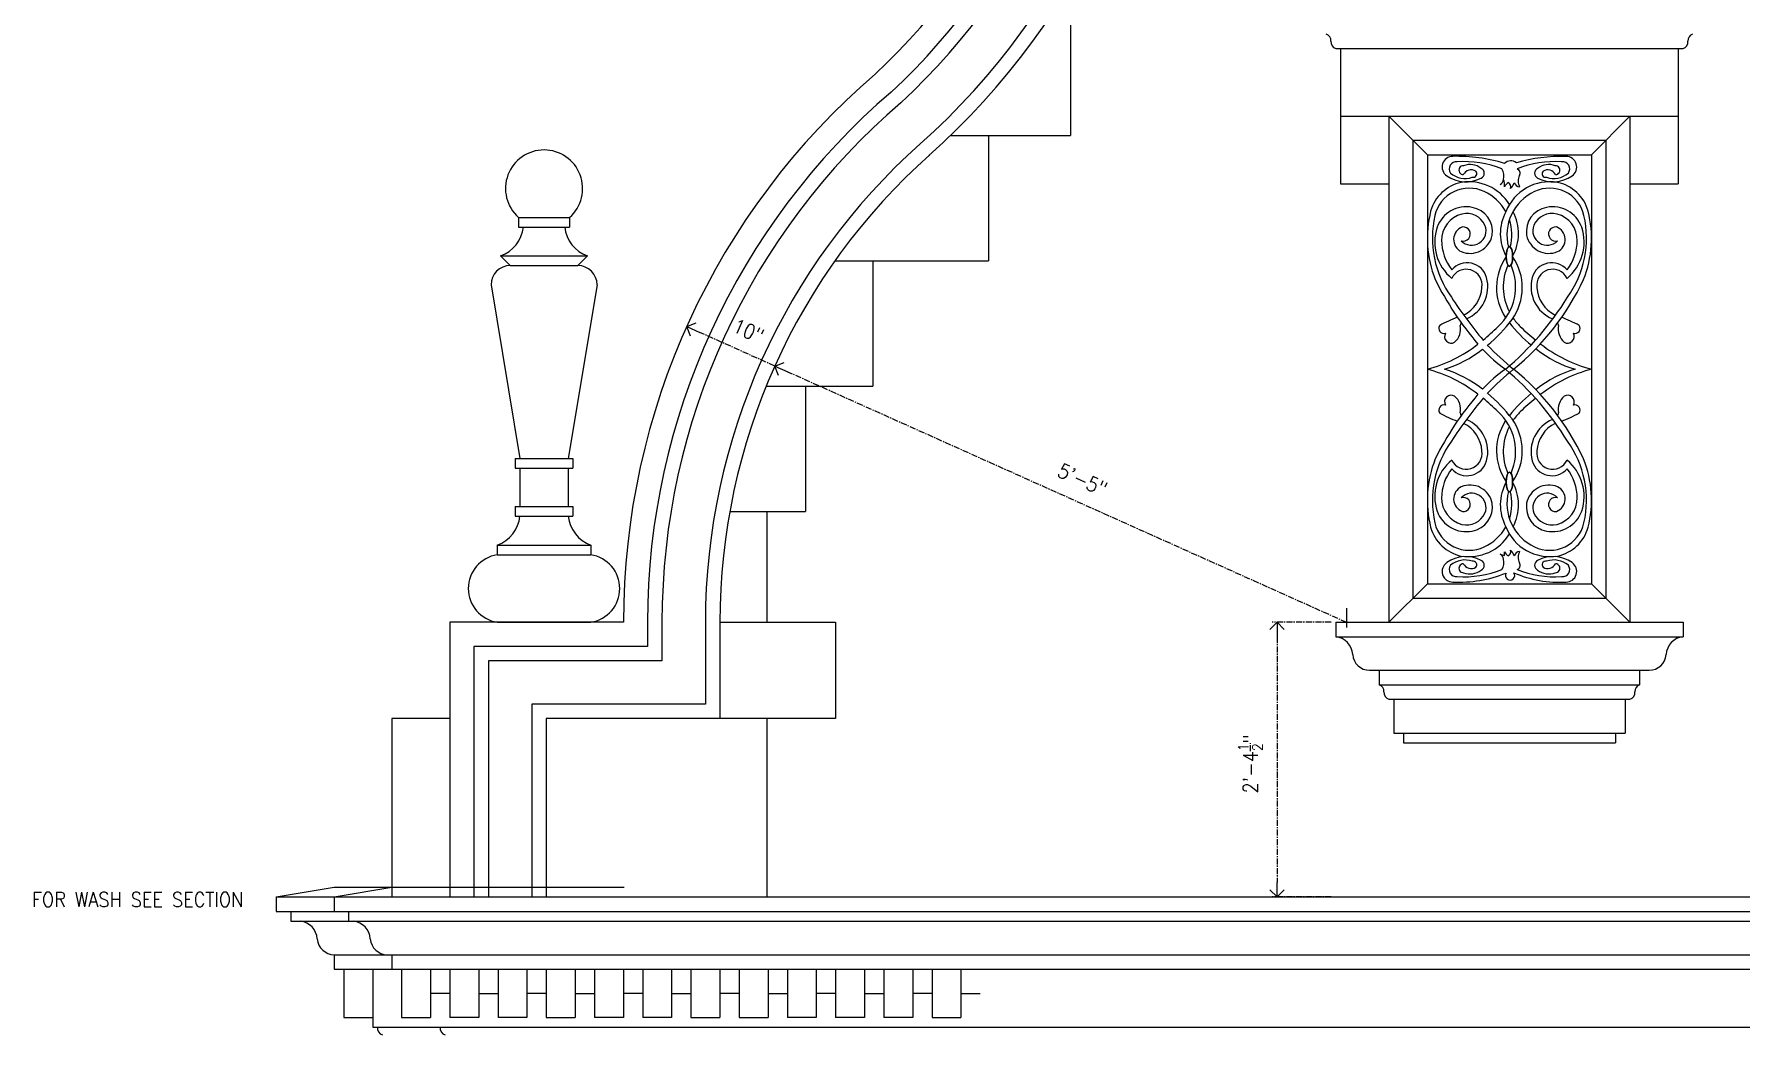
# Model space of a CAD drawing. Header units: inches. Extents: x 10 to 565, y 33 to 838.
# Drawn here: x 296.6 to 473.6, y 509.5 to 613.3 of the extents above; entities that cross this region are included whole.
import ezdxf

# ---------------------------------------------------------------- set-up
doc = ezdxf.new("R2010")
doc.units = ezdxf.units.IN
doc.header["$LTSCALE"] = 0.5
doc.header["$MEASUREMENT"] = 0
doc.linetypes.add('CENTER', pattern=[2, 1.25, -0.25, 0.25, -0.25])
for name, color, linetype in [('A-ANNO-DIMS', 7, 'Continuous'), ('A-ANNO-NOTE', 7, 'Continuous'), ('A-ANNO-NOTE-FINE', 8, 'Continuous'), ('A-ELEV', 2, 'Continuous'), ('A-ELEV-FNSH', 2, 'Continuous')]:
    doc.layers.add(name, color=color, linetype=linetype)
doc.styles.add('NOTE', font='romans.shx', dxfattribs={"width": 0.9})
doc.dimstyles.new('A5-16', dxfattribs={"dimscale": 16, "dimtxt": 0.09375, "dimasz": 0.09375, "dimexe": 0.03125, "dimexo": 0.03125, "dimgap": 0.03125, "dimtad": 1, "dimdec": 4, "dimzin": 3, "dimdsep": 46, "dimlunit": 4, "dimtxsty": 'NOTE', "dimblk1": 'OPEN90', "dimblk2": 'OPEN90', "dimsah": 1, "dimcen": 0.09375, "dimclrd": 256, "dimclre": 256, "dimclrt": 256, "dimaunit": 1, "dimadec": 3, "dimazin": 0, "dimtfac": 0.7, "dimtdec": 4, "dimtmove": 2, "dimatfit": 3, "dimldrblk": 'OPEN90', "dimfxl": 0, "dimfrac": 1, "dimtolj": 1, "dimtzin": 1, "dimlwd": -1, "dimlwe": -1, "dimarcsym": 0})
doc.dimstyles.new('A5-16$0', dxfattribs={"dimscale": 16, "dimtxt": 0.09375, "dimasz": 0.09375, "dimexe": 0.03125, "dimexo": 0.03125, "dimgap": 0.03125, "dimtad": 1, "dimdec": 4, "dimzin": 3, "dimdsep": 46, "dimlunit": 4, "dimtxsty": 'NOTE', "dimblk1": 'OPEN90', "dimblk2": 'OPEN90', "dimsah": 1, "dimcen": 0.09375, "dimclrd": 256, "dimclre": 256, "dimclrt": 256, "dimaunit": 1, "dimadec": 3, "dimazin": 0, "dimtfac": 0.7, "dimtdec": 4, "dimtmove": 2, "dimatfit": 3, "dimldrblk": 'OPEN90', "dimfxl": 0, "dimfrac": 1, "dimtolj": 1, "dimtzin": 1, "dimlwd": -1, "dimlwe": -1, "dimarcsym": 0})

# ---------------------------------------------------------------- blocks, each defined once
blk = doc.blocks.new('_Open90')
at = {"color": 0, "lineweight": -2}
for p, q in [((0, 0), (-1, 0)), ((-0.5, 0.5), (0, 0)), ((0, 0), (-0.5, -0.5))]:
    blk.add_line(p, q, dxfattribs=at)
blk = doc.blocks.new('*D48')
at = {"layer": 'A-ANNO-DIMS', "linetype": 'CENTER'}
for p, q in [((431.1, 552.31), (425.01, 552.31)), ((425.51, 550.81), (425.51, 525.31)), ((431.1, 523.81), (425.01, 523.81))]:
    blk.add_line(p, q, dxfattribs=at)
at = {"layer": 'Defpoints', "color": 0, "linetype": 'CENTER'}
for p in [(431.6, 552.31), (425.51, 523.81), (431.6, 523.81)]:
    blk.add_point(p, dxfattribs=at)
at = {"layer": 'A-ANNO-DIMS', "linetype": 'CENTER', "xscale": 1.5, "yscale": 1.5, "zscale": 1.5}
for p, rotation in [((425.51, 552.31), 90), ((425.51, 523.81), 270)]:
    blk.add_blockref('_Open90', p, dxfattribs=dict(at, rotation=rotation))
at = {"layer": 'A-ANNO-DIMS', "linetype": 'CENTER', "insert": (422.75, 537.61), "char_height": 1.5, "attachment_point": 5, "rotation": 90, "style": 'NOTE'}
blk.add_mtext('\\A1;\\A1;2\'-4{\\H0.7x;\\S1/2;}"', dxfattribs=at)
blk = doc.blocks.new('*D49')
at = {"layer": 'A-ANNO-DIMS', "linetype": 'CENTER'}
blk.add_line((432.73, 552.28), (374.79, 578.27), dxfattribs=at)
at = {"layer": 'Defpoints', "color": 0, "linetype": 'CENTER'}
for p in [(373.42, 578.89), (432.73, 552.28)]:
    blk.add_point(p, dxfattribs=at)
at = {"layer": 'A-ANNO-DIMS', "linetype": 'CENTER', "xscale": 1.5, "yscale": 1.5, "zscale": 1.5, "rotation": 155.8334265949601}
blk.add_blockref('_Open90', (373.42, 578.89), dxfattribs=at)
at = {"layer": 'A-ANNO-DIMS', "linetype": 'CENTER', "insert": (405.33, 567.09), "char_height": 1.5, "attachment_point": 5, "rotation": 335.8334, "style": 'NOTE'}
blk.add_mtext('\\A1;5\'-5"', dxfattribs=at)
blk = doc.blocks.new('*D50')
at = {"layer": 'A-ANNO-DIMS', "linetype": 'CENTER'}
blk.add_line((373.42, 578.89), (365.66, 582.37), dxfattribs=at)
at = {"layer": 'Defpoints', "color": 0, "linetype": 'CENTER'}
for p in [(364.29, 582.99), (373.42, 578.89)]:
    blk.add_point(p, dxfattribs=at)
at = {"layer": 'A-ANNO-DIMS', "linetype": 'CENTER', "xscale": 1.5, "yscale": 1.5, "zscale": 1.5, "rotation": 155.8334265949625}
blk.add_blockref('_Open90', (364.29, 582.99), dxfattribs=at)
at = {"layer": 'A-ANNO-DIMS', "linetype": 'CENTER', "insert": (370.68, 582.54), "char_height": 1.5, "attachment_point": 5, "rotation": 335.8334, "style": 'NOTE'}
blk.add_mtext('\\A1;10"', dxfattribs=at)

msp = doc.modelspace()

# ---------------------------------------------------------------- linework, layer by layer
at = {"layer": 'A-ANNO-NOTE-FINE'}
msp.add_line((432.72722, 551.76272), (432.72722, 553.7815), dxfattribs=at)
at = {"layer": 'A-ELEV'}
for p, q in [((404.10043, 615.81194), (404.10043, 602.81194)), ((431.60043, 611.8266), (467.60043, 611.8266)), ((432.10043, 611.8266), (432.10043, 597.79729)), ((467.10043, 611.8266), (467.10043, 597.79729)), ((432.10043, 604.81194), (467.10043, 604.81194)), ((437.10043, 604.81194), (437.10043, 552.31194)), ((437.10043, 604.81194), (441.10043, 600.81194)), ((462.10043, 604.81194), (458.10043, 600.81194)), ((462.10043, 604.81194), (462.10043, 552.31194)), ((391.64848, 602.81194), (404.10043, 602.81194)), ((395.60043, 602.81194), (395.60043, 589.81194)), ((439.60043, 602.31194), (439.60043, 554.81194)), ((439.60043, 602.31194), (459.60043, 602.31194)), ((459.60043, 602.31194), (459.60043, 554.81194)), ((441.10043, 600.81194), (441.10043, 556.31194)), ((441.10043, 600.81194), (458.10043, 600.81194)), ((458.10043, 600.81194), (458.10043, 556.31194)), ((432.10043, 597.79729), (437.10043, 597.79729)), ((462.10043, 597.79729), (467.10043, 597.79729)), ((346.85043, 594.31194), (352.14193, 594.31194)), ((346.85043, 594.31194), (346.85043, 593.31194)), ((346.85043, 593.31194), (352.14193, 593.31194)), ((352.14193, 594.31194), (352.14193, 593.31194)), ((344.99618, 590.31194), (353.99618, 590.31194)), ((344.99618, 590.31194), (345.99618, 589.31194)), ((353.99618, 590.31194), (352.99618, 589.31194)), ((379.65949, 589.81194), (395.60043, 589.81194)), ((383.60043, 589.81194), (383.60043, 576.81194)), ((345.99618, 589.31194), (352.99618, 589.31194)), ((343.99618, 587.31194), (346.99618, 569.31194)), ((354.99618, 587.31194), (351.99618, 569.31194)), ((372.53525, 576.81194), (383.60043, 576.81194)), ((376.60043, 576.81194), (376.60043, 563.81194)), ((346.49618, 569.31194), (352.49618, 569.31194)), ((346.49618, 569.31194), (346.49618, 568.31194)), ((346.49618, 568.31194), (352.49618, 568.31194)), ((346.99618, 568.31194), (346.99618, 564.31194)), ((351.99618, 568.31194), (351.99618, 564.31194)), ((352.49618, 569.31194), (352.49618, 568.31194)), ((346.49618, 564.31194), (352.49618, 564.31194)), ((346.49618, 564.31194), (346.49618, 563.31194)), ((346.49618, 563.31194), (352.49618, 563.31194)), ((352.49618, 564.31194), (352.49618, 563.31194)), ((368.75877, 563.81194), (376.60043, 563.81194)), ((372.60043, 563.81194), (372.60043, 552.31194)), ((344.64193, 560.31194), (354.35043, 560.31194)), ((344.64193, 560.31194), (344.64193, 559.31194)), ((344.64193, 559.31194), (354.35043, 559.31194)), ((354.35043, 560.31194), (354.35043, 559.31194)), ((437.10043, 552.31194), (441.10043, 556.31194)), ((441.10043, 556.31194), (458.10043, 556.31194)), ((458.10043, 556.31194), (462.10043, 552.31194)), ((439.60043, 554.81194), (459.60043, 554.81194)), ((339.72723, 552.31194), (339.72723, 523.81194)), ((357.72723, 552.31194), (339.72723, 552.31194)), ((344.64193, 552.31194), (354.35043, 552.31194)), ((360.22723, 552.31194), (360.22723, 549.81194)), ((361.72723, 552.31194), (361.72723, 548.31194)), ((366.22723, 552.31194), (366.22723, 543.81194)), ((367.72723, 552.31194), (367.72723, 542.31194)), ((367.72723, 552.31194), (379.72723, 552.31194)), ((379.72723, 552.31194), (379.72723, 542.31194)), ((431.60043, 552.31194), (467.60043, 552.31194)), ((431.60043, 552.31194), (431.60043, 550.81194)), ((467.60043, 552.31194), (467.60043, 550.81194)), ((431.60043, 550.81194), (467.60043, 550.81194)), ((360.22723, 549.81194), (342.22723, 549.81194)), ((342.22723, 549.81194), (342.22723, 523.81194)), ((361.72723, 548.31194), (343.72723, 548.31194)), ((343.72723, 548.31194), (343.72723, 523.81194)), ((435.10043, 547.3266), (464.10043, 547.3266)), ((436.10043, 547.3266), (436.10043, 545.8266)), ((463.10043, 547.3266), (463.10043, 545.8266)), ((436.10043, 545.8266), (463.10043, 545.8266)), ((366.22723, 543.81194), (348.22723, 543.81194)), ((348.22723, 543.81194), (348.22723, 523.81194)), ((437.10043, 544.3266), (462.10043, 544.3266)), ((437.60043, 544.3266), (437.60043, 540.79729)), ((461.60043, 544.3266), (461.60043, 540.79729)), ((333.72723, 542.31194), (333.72723, 523.81194)), ((339.72723, 542.31194), (333.72723, 542.31194)), ((379.72723, 542.31194), (349.72723, 542.31194)), ((349.72723, 542.31194), (349.72723, 523.81194)), ((372.60043, 542.31194), (372.60043, 523.81194)), ((437.60043, 540.79729), (461.60043, 540.79729)), ((438.60043, 540.79729), (438.60043, 539.81194)), ((438.60043, 539.81194), (460.60043, 539.81194)), ((460.60043, 540.79729), (460.60043, 539.81194)), ((321.72723, 523.81194), (327.72723, 524.81194)), ((327.72723, 524.81194), (357.80761, 524.81194)), ((327.72723, 523.81194), (333.72723, 524.81194)), ((321.72723, 523.81194), (564.82103, 523.81194)), ((321.72723, 523.81194), (321.72723, 522.31194)), ((321.72723, 522.31194), (564.82103, 522.31194)), ((323.22723, 522.31194), (323.22723, 521.31194)), ((327.72723, 523.81194), (327.72723, 522.31194)), ((329.22723, 522.31194), (329.22723, 521.31194)), ((323.22723, 521.31194), (564.82103, 521.31194)), ((327.72723, 517.81194), (564.82103, 517.81194)), ((327.72723, 517.81194), (327.72723, 516.31194)), ((333.72723, 517.81194), (333.72723, 516.31194)), ((327.72723, 516.31194), (562.93263, 516.31194)), ((328.72723, 516.31194), (328.72723, 511.31194)), ((331.72723, 516.31194), (331.72723, 510.31194)), ((331.72723, 516.31194), (331.72723, 511.31194)), ((334.72723, 516.31194), (334.72723, 511.31194)), ((337.72723, 516.31194), (337.72723, 511.31194)), ((339.72723, 516.31194), (339.72723, 511.31194)), ((342.72723, 516.31194), (342.72723, 511.31194)), ((344.72723, 516.31194), (344.72723, 511.31194)), ((347.72723, 516.31194), (347.72723, 511.31194)), ((349.72723, 516.31194), (349.72723, 511.31194)), ((352.72723, 516.31194), (352.72723, 511.31194)), ((354.72723, 516.31194), (354.72723, 511.31194)), ((357.72723, 516.31194), (357.72723, 511.31194)), ((359.72723, 516.31194), (359.72723, 511.31194)), ((362.72723, 516.31194), (362.72723, 511.31194)), ((364.72723, 516.31194), (364.72723, 511.31194)), ((367.72723, 516.31194), (367.72723, 511.31194)), ((369.72723, 516.31194), (369.72723, 511.31194)), ((372.72723, 516.31194), (372.72723, 511.31194)), ((374.72723, 516.31194), (374.72723, 511.31194)), ((377.72723, 516.31194), (377.72723, 511.31194)), ((379.72723, 516.31194), (379.72723, 511.31194)), ((382.72723, 516.31194), (382.72723, 511.31194)), ((384.72723, 516.31194), (384.72723, 511.31194)), ((387.72723, 516.31194), (387.72723, 511.31194)), ((389.72723, 516.31194), (389.72723, 511.31194)), ((392.72723, 516.31194), (392.72723, 511.31194)), ((339.72723, 513.81194), (337.72723, 513.81194)), ((342.72723, 513.81194), (344.72723, 513.81194)), ((349.72723, 513.81194), (347.72723, 513.81194)), ((352.72723, 513.81194), (354.72723, 513.81194)), ((359.72723, 513.81194), (357.72723, 513.81194)), ((362.72723, 513.81194), (364.72723, 513.81194)), ((369.72723, 513.81194), (367.72723, 513.81194)), ((372.72723, 513.81194), (374.72723, 513.81194)), ((379.72723, 513.81194), (377.72723, 513.81194)), ((382.72723, 513.81194), (384.72723, 513.81194)), ((389.72723, 513.81194), (387.72723, 513.81194)), ((392.72723, 513.81194), (394.72723, 513.81194)), ((328.72723, 511.31194), (331.72723, 511.31194)), ((331.72723, 510.31194), (562.89917, 510.31194)), ((334.72723, 511.31194), (337.72723, 511.31194)), ((342.72723, 511.31194), (339.72723, 511.31194)), ((347.72723, 511.31194), (344.72723, 511.31194)), ((349.72723, 511.31194), (352.72723, 511.31194)), ((357.72723, 511.31194), (354.72723, 511.31194)), ((362.72723, 511.31194), (359.72723, 511.31194)), ((364.72723, 511.31194), (367.72723, 511.31194)), ((369.72723, 511.31194), (372.72723, 511.31194)), ((377.72723, 511.31194), (374.72723, 511.31194)), ((382.72723, 511.31194), (379.72723, 511.31194)), ((387.72723, 511.31194), (384.72723, 511.31194)), ((389.72723, 511.31194), (392.72723, 511.31194))]:
    msp.add_line(p, q, dxfattribs=at)
for centre, radius, start, end in [((339.60043, 656.81194), 65, 312.8815648, 0), ((339.60043, 656.81194), 67.5, 312.8402069, 0), ((339.60043, 656.81194), 69, 312.8161492, 0), ((339.60043, 656.81194), 73.5, 311.7063223, 0), ((339.60043, 656.81194), 75, 311.5884316, 0), ((430.3864, 612.6521), 0.70764, 355.3049247, 72.3952156), ((431.80303, 612.51328), 0.71595, 173.5123643, 253.5613114), ((467.39782, 612.51328), 0.71595, 286.4386886, 6.4876357), ((468.81445, 612.6521), 0.70764, 107.6047844, 184.6950753), ((432.72722, 552.31194), 74.99998, 130.6877963, 180), ((432.72722, 552.31194), 72.49998, 130.6506456, 180), ((432.72722, 552.31194), 70.99998, 130.6277616, 180), ((432.72722, 552.27773), 66.49999, 131.6867126, 179.9705256), ((349.49618, 597.31194), 4, 311.4096221, 228.5903779), ((432.72722, 552.27773), 65, 131.6970077, 179.9698455), ((343.74937, 593.71412), 3.62344, 290.1265167, 353.6274143), ((355.24298, 593.71412), 3.62344, 186.3725857, 249.8734833), ((345.99618, 587.31194), 2, 90, 180), ((352.99618, 587.31194), 2, 0, 90), ((343.39512, 563.71412), 3.62344, 290.1265167, 353.6274143), ((355.59723, 563.71412), 3.62344, 186.3725857, 249.8734833), ((345.1836, 555.81194), 3.54167, 98.7974107, 261.2025893), ((353.80876, 555.81194), 3.54167, 278.7974107, 81.2025893), ((431.35877, 548.8266), 2, 3.8225537, 83.0600688), ((467.84208, 548.8266), 2, 96.9399312, 176.1774463), ((435.10043, 549.0766), 1.75, 183.8225537, 270), ((464.10043, 549.0766), 1.75, 270, 356.1774463), ((435.8864, 545.1521), 0.70764, 355.3049247, 72.3952156), ((463.31445, 545.1521), 0.70764, 107.6047844, 184.6950753), ((437.30303, 545.01328), 0.71595, 173.5123643, 253.5613114), ((461.89782, 545.01328), 0.71595, 286.4386886, 6.4876357), ((323.98558, 519.3266), 2, 3.8225537, 83.0600688), ((329.48558, 519.3266), 2, 3.8225537, 83.0600688), ((327.78353, 519.62062), 1.80955, 185.094531, 268.2172857), ((333.28353, 519.62062), 1.80955, 185.094531, 268.2172857), ((332.90895, 510.17654), 0.69503, 168.7662466, 255.8966922), ((339.40895, 510.17654), 0.69503, 168.7662466, 255.8966922)]:
    msp.add_arc(centre, radius, start, end, dxfattribs=at)
at = {"layer": 'A-ELEV-FNSH'}
msp.add_line((448.64105, 559.38867), (449.07821, 559.24594), dxfattribs=at)
for centre, radius, start, end in [((443.71992, 599.54158), 1.10121, 89.2644459, 235.8826574), ((444.09707, 599.33708), 0.74763, 83.2952954, 215.567067), ((444.13211, 583.57233), 17.07544, 73.0896967, 91.3832162), ((443.73406, 600.64271), 2.273736754432321e-13, 268.5288919, 90), ((444.88102, 589.55788), 10.54475, 68.0531233, 93.7881471), ((449.74355, 599.29006), 0.89398, 49.9078565, 136.1435548), ((455.06874, 583.57233), 17.07544, 88.6167838, 106.1495493), ((454.31282, 589.68508), 10.41831, 86.1271478, 112.1130993), ((455.10379, 599.33708), 0.74763, 324.432933, 96.7047046), ((455.48093, 599.54158), 1.10121, 304.1173426, 90.7355541), ((455.46679, 600.64271), 2.273736754432321e-13, 90, 271.4711081), ((445.07744, 601.41964), 3.41818, 234.7009266, 297.8828055), ((444.9921, 600.6758), 2.32489, 229.7174937, 289.0016799), ((444.82765, 599.20901), 0.46334, 88.3693404, 269.2416094), ((445.64372, 598.31121), 0.92995, 59.4937763, 152.1454807), ((445.5207, 597.92258), 1.87703, 52.0121011, 111.2353551), ((444.83247, 599.37809), 0.29419, 88.369276, 88.3693404), ((445.8291, 598.8547), 0.38551, 258.0177507, 41.9547852), ((445.78307, 598.6378), 0.16377, 258.0176492, 258.0177507), ((446.42858, 598.90012), 0.55951, 296.2457854, 63.7542146), ((448.34431, 598.30672), 0.64395, 297.440098, 355.1313329), ((447.55263, 598.59145), 1.47294, 346.678664, 30.4748294), ((447.30751, 597.63965), 1.78666, 355.2834226, 20.0457585), ((450.25803, 598.89802), 0.45871, 327.8698932, 73.1499527), ((451.8091, 598.0796), 1.2968, 153.7053354, 207.5411145), ((452.77228, 598.90012), 0.55951, 116.2457854, 243.7542146), ((453.68015, 597.92258), 1.87703, 68.7646449, 127.9878989), ((454.12341, 601.41964), 3.41818, 242.1171945, 305.2990734), ((453.37175, 598.8547), 0.38551, 138.0452148, 281.9822493), ((453.55713, 598.31121), 0.92995, 27.8545193, 120.5062237), ((454.20876, 600.6758), 2.32489, 250.9983201, 310.2825063), ((453.41778, 598.6378), 0.16377, 281.9822493, 281.9823508), ((454.3732, 599.20901), 0.46334, 270.7583906, 91.6306596), ((454.36838, 599.37809), 0.29419, 91.6306596, 91.630724), ((445.46602, 593.84301), 4.18541, 101.7510868, 164.4396256), ((445.43054, 593.69051), 3.65315, 64.7787894, 167.0223665), ((445.41074, 593.09477), 4.91106, 31.4482881, 99.3411142), ((444.90111, 592.50182), 4.95419, 29.1364424, 65.0975595), ((450.37022, 596.72982), 1.49192, 125.8302224, 149.2450188), ((453.79011, 593.09477), 4.91106, 80.6588858, 158.4146513), ((454.29974, 592.50182), 4.95419, 114.9024405, 194.7639858), ((449.18082, 597.48203), 0.55562, 343.7258387, 55.3114268), ((448.45939, 598.59979), 1.78779, 314.5768844, 337.4216882), ((450.70068, 598.097), 0.61841, 197.2246749, 266.1594768), ((450.11243, 597.81241), 5.684341886080801e-14, 303.3203507, 116.5650512), ((451.36904, 597.36758), 8.516085159299446e-12, 125.493228, 116.6385651), ((451.36904, 597.36758), 8.516085159299446e-12, 125.493228, 116.6385651), ((453.77031, 593.69051), 3.65315, 12.9776335, 115.2212106), ((453.73483, 593.84301), 4.18541, 15.5603744, 78.2489132), ((452.73217, 592.15081), 11.64355, 166.0095257, 201.5814361), ((445.10506, 592.22761), 3.18307, 78.4883036, 160.3776099), ((445.37299, 591.94724), 2.80517, 104.6146157, 181.153099), ((445.15411, 592.62502), 2.09449, 24.4269793, 103.4990499), ((445.30552, 592.84138), 2.54271, 351.36441, 80.1545598), ((453.53507, 592.62028), 4.8779, 152.1174474, 209.0174429), ((449.34731, 594.72879), 5.684341886080801e-14, 313.9706967, 180), ((449.85354, 594.72879), 5.684341886080801e-14, 0, 226.0293033), ((445.66578, 592.62028), 4.8779, 330.9825571, 27.8825526), ((445.41074, 593.09477), 4.91106, 21.5853487, 21.7421781), ((453.89533, 592.84138), 2.54271, 99.8454402, 188.63559), ((454.04674, 592.62502), 2.09449, 76.5009501, 155.5730207), ((454.09579, 592.22761), 3.18307, 19.6223901, 101.5116964), ((453.82786, 591.94724), 2.80517, 358.846901, 75.3853843), ((446.46869, 592.15081), 11.64355, 338.4185639, 13.9904743), ((452.15662, 592.16986), 10.54897, 167.1780764, 215.641855), ((446.74592, 591.74875), 4.89047, 161.5490664, 230.3653744), ((445.20415, 592.01591), 1.3896, 110.1255305, 244.8229436), ((445.67985, 592.92109), 1.49429, 223.5900574, 22.4267829), ((444.81377, 592.59207), 0.73386, 252.864551, 96.8675531), ((444.90111, 592.50182), 4.95419, 345.2360142, 18.4587337), ((453.521, 592.92109), 1.49429, 157.5732171, 316.4099426), ((454.38708, 592.59207), 0.73386, 83.1324469, 287.135449), ((453.9967, 592.01591), 1.3896, 295.1770564, 69.8744695), ((452.45493, 591.74875), 4.89047, 309.6346256, 18.4509336), ((447.04423, 592.16986), 10.54897, 324.358145, 12.8219236), ((447.64232, 591.97311), 5.07457, 180.2921282, 217.5073659), ((445.51147, 592.93719), 2.35684, 247.5907812, 348.3084854), ((453.68939, 592.93719), 2.35684, 191.6915146, 292.4092188), ((451.55853, 591.97311), 5.07457, 322.4926341, 359.7078718), ((445.20483, 587.51083), 2.09899, 15.3419395, 139.1626904), ((453.93172, 587.03097), 5.66791, 145.3426101, 212.8903108), ((444.64059, 587.10281), 5.60293, 312.1882049, 23.829346), ((454.59284, 587.09848), 5.63449, 156.2642312, 206.9315356), ((445.26913, 587.03097), 5.66791, 324.260812, 34.6573899), ((453.99603, 587.51083), 2.09899, 40.8373096, 164.6580605), ((471.26432, 602.4652), 32.78801, 206.4360003, 220.5198128), ((445.12117, 587.28018), 1.65157, 351.4180154, 154.835349), ((443.77594, 587.10652), 3.58396, 292.3202661, 15.5314305), ((433.18814, 599.18273), 26.63099, 309.2570011, 334.8576262), ((455.42492, 587.10652), 3.58396, 164.4685695, 247.6797339), ((454.07969, 587.28018), 1.65157, 25.164651, 188.5819846), ((482.80973, 611.66913), 46.8659, 213.1770441, 219.9595536), ((443.34307, 587.25204), 3.41816, 296.1580185, 356.3380963), ((429.978, 601.64398), 30.02308, 309.7528676, 328.6472317), ((455.85778, 587.25204), 3.41816, 183.6619037, 243.8419815), ((442.81489, 582.80724), 0.53861, 145.7865937, 286.7223877), ((449.16668, 570.71084), 14.14012, 110.5485676, 118.7312787), ((443.56588, 581.94747), 0.68813, 150.0114013, 300.5600972), ((442.72258, 582.72502), 1.81682, 311.0515381, 11.8800078), ((445.35544, 582.95141), 0.86761, 150.26426, 170.2035018), ((386.70139, 649.1383), 90.4867, 311.6925562, 312.9914914), ((437.23281, 593.23428), 15.81788, 309.6172402, 323.0250151), ((461.96804, 593.23428), 15.81788, 218.5673531, 230.3827598), ((454.59284, 587.09848), 5.63449, 214.9473246, 226.7451642), ((459.89814, 591.74947), 12.67538, 223.6841654, 233.3424822), ((453.84541, 582.95141), 0.86761, 9.7964982, 29.73574), ((456.47827, 582.72502), 1.81682, 168.1199922, 228.9484619), ((450.03417, 570.71084), 14.14012, 61.2687213, 69.4514324), ((455.63498, 581.94747), 0.68813, 239.4399028, 29.9885987), ((456.38596, 582.80724), 0.53861, 253.2776123, 34.2134063), ((437.34438, 592.70655), 14.63482, 284.8714582, 307.9255865), ((439.31377, 590.04583), 12.02314, 287.2250191, 308.5018369), ((458.10443, 591.1968), 15.47052, 223.0469195, 234.7563222), ((467.1359, 599.9801), 27.40437, 223.6381196, 231.4036211), ((459.50205, 589.46926), 11.33237, 231.2068451, 254.2578233), ((461.85647, 592.70655), 14.63482, 232.0744135, 255.1285418), ((437.34438, 564.41733), 14.63482, 52.0744135, 75.1285418), ((439.31377, 567.07805), 12.02314, 51.4981631, 72.7749809), ((458.10443, 565.92709), 15.47052, 125.2436778, 136.9530805), ((467.1359, 557.14378), 27.40437, 128.5963789, 136.3618804), ((429.978, 555.4799), 30.02308, 31.3527683, 50.2471324), ((433.18814, 557.94116), 26.63099, 25.1423738, 50.7429989), ((459.50205, 567.65463), 11.33237, 105.7421767, 128.7931549), ((461.85647, 564.41733), 14.63482, 104.8714582, 127.9255865), ((471.26432, 554.65869), 32.78801, 139.4801872, 153.5639997), ((443.56588, 575.17642), 0.68813, 59.4399028, 209.9885987), ((482.80973, 545.45476), 46.8659, 140.0404464, 146.8229559), ((442.72258, 574.39887), 1.81682, 348.1199922, 48.9484619), ((386.70139, 507.98558), 90.4867, 47.0085086, 48.3074438), ((437.23281, 563.8896), 15.81788, 36.9749849, 50.3827598), ((461.96804, 563.8896), 15.81788, 129.6172402, 141.4326469), ((459.89814, 565.37441), 12.67538, 126.6575178, 136.3158346), ((456.47827, 574.39887), 1.81682, 131.0515381, 191.8800078), ((455.63498, 575.17642), 0.68813, 330.0114013, 120.5600972), ((442.81489, 574.31664), 0.53861, 73.2776123, 214.2134063), ((449.16668, 586.41304), 14.14012, 241.2687213, 249.4514324), ((445.35544, 574.17247), 0.86761, 189.7964982, 209.73574), ((444.64059, 570.02108), 5.60293, 336.170654, 47.8117951), ((454.59284, 570.02541), 5.63449, 133.2548358, 145.0526754), ((453.84541, 574.17247), 0.86761, 330.26426, 350.2035018), ((450.03417, 586.41304), 14.14012, 290.5485676, 298.7312787), ((456.38596, 574.31664), 0.53861, 325.7865937, 106.7223877), ((443.34307, 569.87184), 3.41816, 3.6619037, 63.8419815), ((443.77594, 570.01737), 3.58396, 344.4685695, 67.6797339), ((453.93172, 570.09292), 5.66791, 147.1096892, 214.6573899), ((454.59284, 570.02541), 5.63449, 153.0684644, 203.7357688), ((445.26913, 570.09292), 5.66791, 325.3426101, 35.739188), ((455.42492, 570.01737), 3.58396, 112.3202661, 195.5314305), ((455.85778, 569.87184), 3.41816, 116.1580185, 176.3380963), ((452.15662, 564.95403), 10.54897, 144.358145, 192.8219236), ((445.12117, 569.8437), 1.65157, 205.164651, 8.5819846), ((454.07969, 569.8437), 1.65157, 171.4180154, 334.835349), ((447.04423, 564.95403), 10.54897, 347.1780764, 35.641855), ((452.73217, 564.97307), 11.64355, 158.4185639, 193.9904743), ((446.74592, 565.37513), 4.89047, 129.6346256, 198.4509336), ((447.64232, 565.15077), 5.07457, 142.4926341, 179.7078718), ((445.20483, 569.61305), 2.09899, 220.8373096, 344.6580605), ((453.99603, 569.61305), 2.09899, 195.3419395, 319.1626904), ((452.45493, 565.37513), 4.89047, 341.5490664, 50.3653744), ((451.55853, 565.15077), 5.07457, 0.2921282, 37.5073659), ((446.46869, 564.97307), 11.64355, 346.0095257, 21.5814361), ((445.20415, 565.10797), 1.3896, 115.1770564, 249.8744695), ((445.51147, 564.18669), 2.35684, 11.6915146, 112.4092188), ((453.53507, 564.50361), 4.8779, 150.9825571, 207.8825526), ((445.66578, 564.50361), 4.8779, 332.1174474, 29.0174429), ((453.68939, 564.18669), 2.35684, 67.5907812, 168.3084854), ((453.9967, 565.10797), 1.3896, 290.1255305, 64.8229436), ((445.37299, 565.17664), 2.80517, 178.846901, 255.3853843), ((445.67985, 564.20279), 1.49429, 337.5732171, 136.4099426), ((444.81377, 564.53181), 0.73386, 263.1324469, 107.135449), ((445.30552, 564.2825), 2.54271, 279.8454402, 8.63559), ((454.29974, 564.62206), 4.95419, 165.2360142, 245.0975595), ((444.90111, 564.62206), 4.95419, 341.5412663, 14.7639858), ((453.89533, 564.2825), 2.54271, 171.36441, 260.1545598), ((453.521, 564.20279), 1.49429, 43.5900574, 202.4267829), ((454.38708, 564.53181), 0.73386, 72.864551, 276.8675531), ((453.82786, 565.17664), 2.80517, 284.6146157, 1.153099), ((445.10506, 564.89627), 3.18307, 199.6223901, 281.5116964), ((445.15411, 564.49886), 2.09449, 256.5009501, 335.5730207), ((454.04674, 564.49886), 2.09449, 204.4269793, 283.4990499), ((454.09579, 564.89627), 3.18307, 258.4883036, 340.3776099), ((445.46602, 563.28087), 4.18541, 195.5603744, 258.2489132), ((445.43054, 563.43337), 3.65315, 192.9776335, 295.2212106), ((445.41074, 564.02912), 4.91106, 260.6588858, 328.5517119), ((444.90111, 564.62206), 4.95419, 294.9024405, 330.8635576), ((453.79011, 564.02912), 4.91106, 201.5853487, 279.3411142), ((453.77031, 563.43337), 3.65315, 244.7787894, 347.0223665), ((453.73483, 563.28087), 4.18541, 281.7510868, 344.4396256), ((448.34431, 558.81717), 0.64395, 4.8686671, 62.559902), ((447.30751, 559.48423), 1.78666, 352.3354095, 4.7165774), ((450.37022, 560.39407), 1.49192, 210.7549812, 234.1697776), ((449.18082, 559.64185), 0.55562, 304.6885732, 16.2741613), ((448.45939, 558.5241), 1.78779, 22.5783118, 45.4231156), ((450.70068, 559.02688), 0.61841, 93.8405232, 162.7753251), ((450.11243, 559.31148), 5.684341886080801e-14, 243.4349488, 56.6796493), ((451.8091, 559.04429), 1.2968, 152.4588855, 206.2946646), ((451.36904, 559.7563), 8.516085159299446e-12, 243.3614349, 234.506772), ((443.71992, 557.5823), 1.10121, 124.1173426, 270.7355541), ((445.07744, 555.70425), 3.41818, 62.1171945, 125.2990734), ((444.09707, 557.7868), 0.74763, 144.432933, 276.7047046), ((444.9921, 556.44808), 2.32489, 70.9983201, 130.2825063), ((444.88102, 567.566), 10.54475, 266.2118529, 291.9468767), ((444.82765, 557.91487), 0.46334, 90.7583906, 271.6306596), ((445.64372, 558.81267), 0.92995, 207.8545193, 300.5062237), ((445.5207, 559.2013), 1.87703, 248.7646449, 307.9878989), ((445.8291, 558.26918), 0.38551, 318.0452148, 101.9822493), ((445.78307, 558.48609), 0.16377, 101.9822493, 101.9823508), ((446.42858, 558.22377), 0.55951, 296.2457854, 63.7542146), ((447.55263, 558.53244), 1.47294, 329.5251706, 13.321336), ((450.25803, 558.22586), 0.45871, 286.8500473, 32.1301068), ((454.31282, 567.43881), 10.41831, 247.8869007, 273.8728522), ((452.77228, 558.22377), 0.55951, 116.2457854, 243.7542146), ((454.12341, 555.70425), 3.41818, 54.7009266, 117.8828055), ((453.68015, 559.2013), 1.87703, 232.0121011, 291.2353551), ((453.37175, 558.26918), 0.38551, 78.0177507, 221.9547852), ((453.55713, 558.81267), 0.92995, 239.4937763, 332.1454807), ((454.20876, 556.44808), 2.32489, 49.7174937, 109.0016799), ((453.41778, 558.48609), 0.16377, 78.0176492, 78.0177507), ((454.3732, 557.91487), 0.46334, 268.3693404, 89.2416094), ((455.10379, 557.7868), 0.74763, 263.2952954, 35.567067), ((455.48093, 557.5823), 1.10121, 269.2644459, 55.8826574), ((444.34768, 569.684), 13.21783, 267.2778323, 291.7892203), ((443.73406, 556.48118), 2.273736754432321e-13, 270, 91.4711081), ((444.83247, 557.74579), 0.29419, 271.6306596, 271.630724), ((449.66869, 557.16778), 0.48046, 149.6558123, 33.8480495), ((454.80186, 568.45918), 11.99733, 246.7589989, 273.2447651), ((454.36838, 557.74579), 0.29419, 268.369276, 268.3693404), ((455.46679, 556.48118), 2.273736754432321e-13, 88.5288919, 270)]:
    msp.add_arc(centre, radius, start, end, dxfattribs=at)
for centre, major_axis in [((449.60043, 590.25413), (0, -1.02496)), ((449.60043, 566.86975), (0, 1.02496))]:
    msp.add_ellipse(centre, major_axis=major_axis, ratio=0.322881058, dxfattribs=at)
at = {"layer": 'A-ELEV-FNSH', "extrusion": (0, 0, -1)}
for centre, major_axis in [((449.60043, 590.25413), (0, -1.02496)), ((449.60043, 566.86975), (0, 1.02496))]:
    msp.add_ellipse(centre, major_axis=major_axis, ratio=0.322881058, dxfattribs=at)

# ---------------------------------------------------------------- texts
at = {"layer": 'A-ANNO-NOTE', "style": 'NOTE', "width": 0.9}
msp.add_text('FOR WASH SEE SECTION', height=1.5, dxfattribs=at).set_placement((296.3897, 522.79588))

# ---------------------------------------------------------------- dimensions: what is measured, and where the dimension line sits
at = {"layer": 'A-ANNO-DIMS', "linetype": 'CENTER'}
for center, mpoint, text, picture, middle in [((373.42387, 578.88814), (364.28753, 582.98777), '10"', '*D50', (370.67712, 582.53685)), ((432.72722, 552.27773), (373.42387, 578.88814), '5\'-5"', '*D49', (405.33387, 567.08869))]:
    dim = msp.add_radius_dim(center=center, mpoint=mpoint, text=text, dimstyle='A5-16', dxfattribs=at)
    dim.commit()
    dim.dimension.update_dxf_attribs({"geometry": picture, "text_midpoint": middle, "dimtype": 164})
dim = msp.add_linear_dim(base=(425.506, 523.81194), p1=(431.60043, 552.31194), p2=(431.60043, 523.81194), angle=90, text='\\A1;2\'-4{\\H0.7x;\\S1/2;}"', dimstyle='A5-16$0', dxfattribs=at)
dim.commit()
dim.dimension.update_dxf_attribs({"geometry": '*D48', "text_midpoint": (422.75112, 537.6129), "dimtype": 160})

doc.saveas('drawing.dxf')
